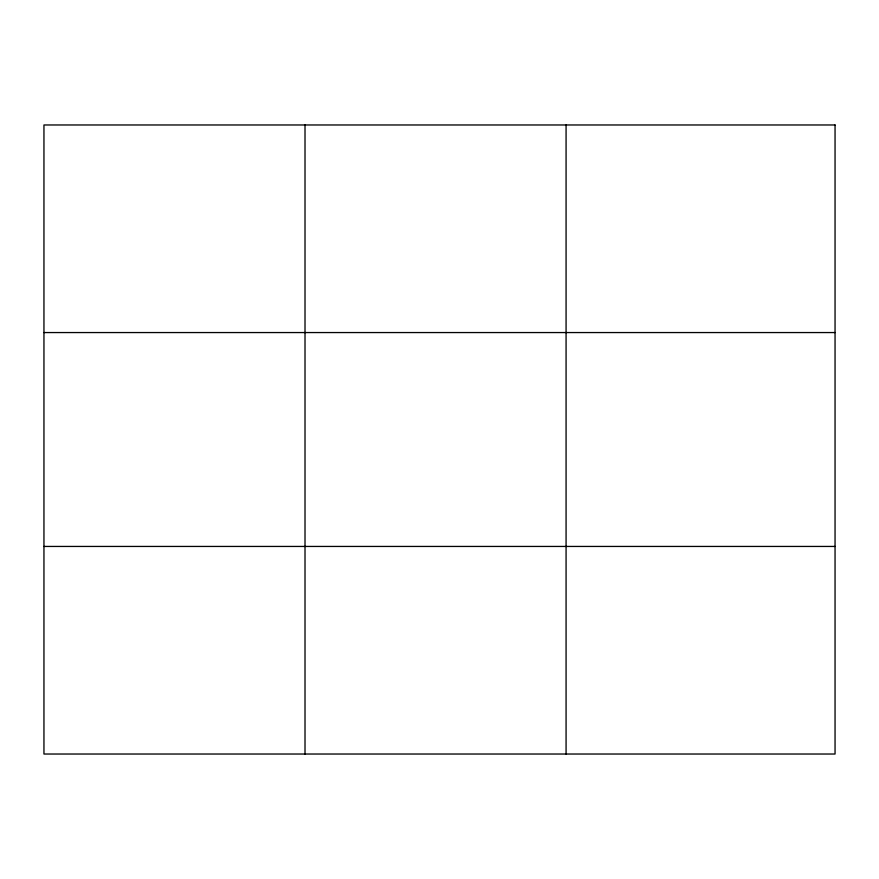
<?xml version="1.0" encoding="UTF-8"?>
<svg xmlns="http://www.w3.org/2000/svg" width="879" height="879" viewBox="0 0 879 879"><rect width="100%" height="100%" fill="white"/><g stroke="black" fill="none" stroke-linecap="round" stroke-linejoin="round"><path stroke-width="1.32" d="M305.013 754.028L305.013 124.972M566.076 754.028L566.076 124.972M43.95 332.559L835.05 332.559M43.95 546.441L835.05 546.441M835.05 124.972L835.05 754.028L43.95 754.028L43.95 124.972L835.05 124.972"/></g></svg>
